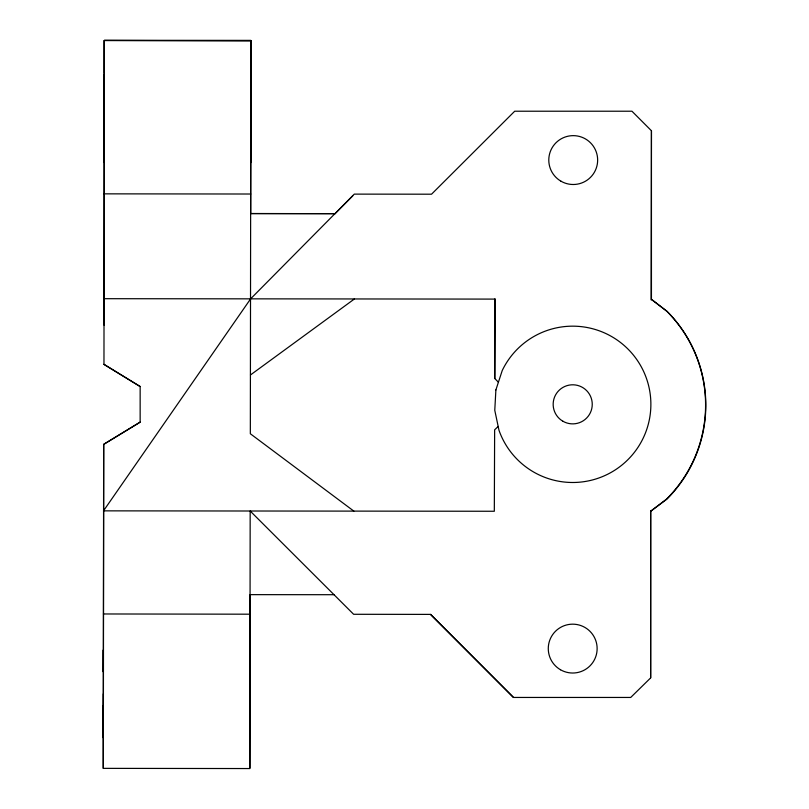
<?xml version="1.0" encoding="UTF-8"?>
<svg xmlns="http://www.w3.org/2000/svg" width="809" height="809" viewBox="0 0 809 809"><rect width="100%" height="100%" fill="white"/><g stroke="black" fill="none" stroke-linecap="round" stroke-linejoin="round"><path stroke-width="1.21" d="M103.239 736.291L103.249 737.788L103.663 444.343L140.149 422.136L140.149 386.53L103.967 364.323L104.31 40.45L250.881 40.49L250.335 433.755L353.846 511.116M103.198 705.529L103.208 768.358L249.86 768.55L250.173 511.005L353.624 614.284L430.53 614.395L513.472 697.449L630.717 697.449L650.648 677.902L650.709 510.803M103.36 671.844L103.35 649.86L103.289 671.844M103.33 768.348L103.714 444.343L140.149 422.136M103.34 693.829L103.269 731.902M104.149 140.533L104.27 107.172M104.088 325.198L104.28 96.564M104.321 101.095L104.26 74.58L104.3 111.217M250.861 111.258L250.881 40.49L104.31 40.45L104.31 73.437M249.85 705.731L249.799 737.97L249.88 705.377M249.799 715.985L249.819 694.001M249.91 682.624L249.91 650.031L249.829 682.624M352.744 195.899L335.138 213.647L250.689 213.556L250.871 40.602M250.79 156.774L250.77 162.67L250.861 96.716M494.754 378.501L494.987 299.097L494.754 378.501L498.405 382.222M104.219 149.635L104.169 162.518L104.25 129.925M250.861 76.228L250.861 74.731L250.841 87.615M334.036 594.706L250.062 594.645L249.85 768.054M651.144 299.906L651.447 130.765L631.95 111.217L514.706 111.217L431.541 194.2L354.291 194.12L250.618 298.845L103.501 510.853L494.319 511.258L494.643 429.822L498.172 426.444M250.062 614.193L103.441 613.97M650.648 677.902L650.648 511.258L666.474 499.173A132.878 132.878 0 0 0 666.869 311.253L651.447 299.37L651.447 130.765M650.648 511.258L666.889 499.143A132.878 132.878 0 0 0 666.889 311.222L651.447 299.37M250.456 374.971L354.433 298.956M104.321 40.46L250.881 40.844M250.689 213.556L335.138 213.647M103.865 364.323L140.149 386.53M104.118 193.847L250.719 194.018M494.987 299.097L104.169 298.693M513.472 697.449L430.53 614.395M249.85 720.101L249.85 736.261M104.321 40.814L104.31 103.259M495.887 389.938L494.774 410.305L498.981 430.277A78.16 78.16 0 0 0 616.852 468.836A78.16 78.16 0 0 0 623.597 344.998A78.16 78.16 0 0 0 502.227 370.542L495.887 389.938M561.011 181.226A24.422 24.422 0 0 0 597.649 160.071A24.422 24.422 0 0 0 561.011 138.915A24.422 24.422 0 0 0 561.011 181.226M560.495 669.751A24.422 24.422 0 0 0 597.133 648.596A24.422 24.422 0 0 0 560.495 627.44A24.422 24.422 0 0 0 560.495 669.751M562.902 421.236A19.537 19.537 0 0 0 592.249 404.379A19.537 19.537 0 0 0 562.973 387.39A19.537 19.537 0 0 0 562.902 421.236"/></g></svg>
